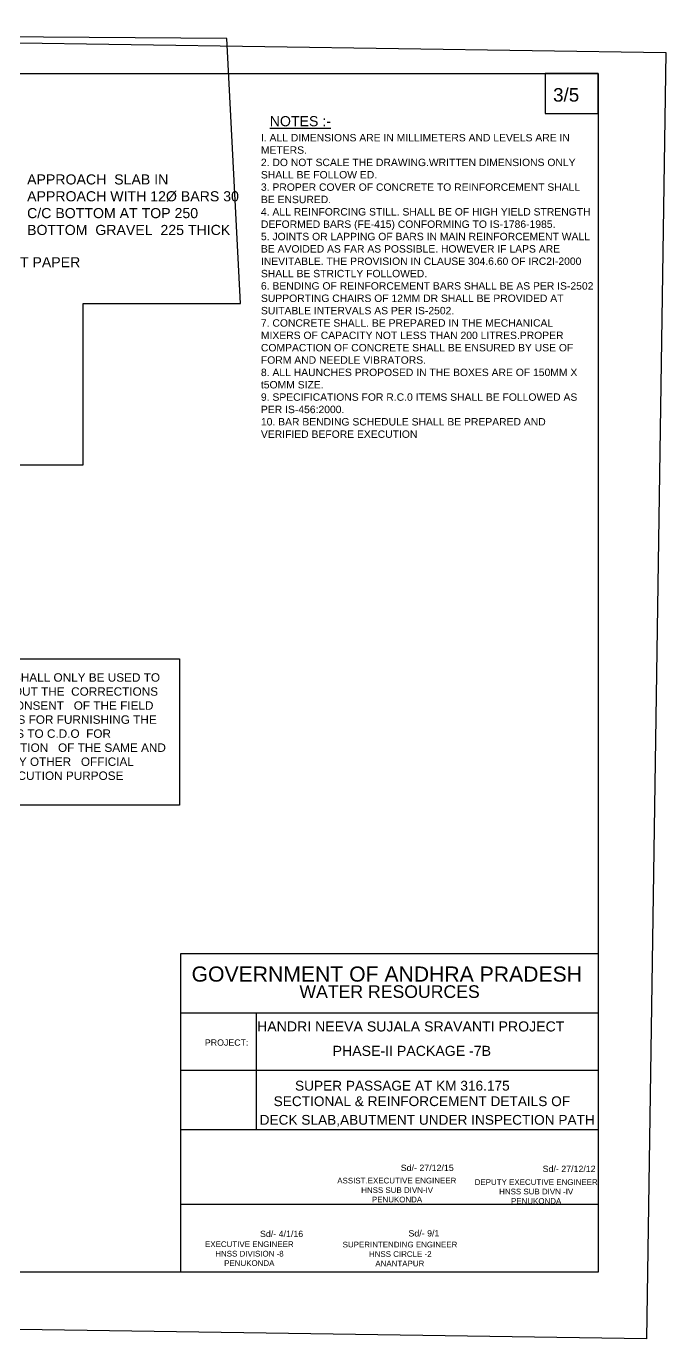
# Model space of a CAD drawing. Header units: millimetres. Extents: x -53176031 to -53149674, y 22132639 to 22152124.
# Drawn here: x -53159165 to -53149674, y 22132639 to 22152124 of the extents above; entities that cross this region are included whole.
import ezdxf

# ---------------------------------------------------------------- set-up
doc = ezdxf.new("R2010")
doc.units = ezdxf.units.MM
doc.header["$MEASUREMENT"] = 0
doc.header["$XCLIPFRAME"] = 0
for name, color, linetype in [('DIMENSION', 7, 'Continuous'), ('DIMENSIONS', 7, 'Continuous'), ('DRAWING', 2, 'Continuous'), ('TEXT', 7, 'Continuous')]:
    doc.layers.add(name, color=color, linetype=linetype)
doc.styles.get("Standard").update_dxf_attribs({"font": 'arial.ttf', "height": 150})
picture_1 = doc.add_image_def('image1.jpg', size_in_pixel=(8386, 6142))

msp = doc.modelspace()

# ---------------------------------------------------------------- linework, layer by layer
at = {"layer": 'DIMENSION', "color": 0}
for points in [[(-53150677.1, 22133627.3), (-53175269, 22133627.3), (-53175269, 22151423), (-53150677.1, 22151423)], [(-53150677.1, 22151423), (-53151465, 22151423), (-53151465, 22150827), (-53150677.1, 22150827)]]:
    msp.add_lwpolyline(points, close=True, dxfattribs=at)
at = {"layer": 'DIMENSIONS', "color": 0}
msp.add_lwpolyline([(-53156870.5, 22138357), (-53150677.1, 22138357), (-53150677.1, 22133627.3), (-53156870.5, 22133627.3)], close=True, dxfattribs=at)
for points in [[(-53156870.5, 22137479.2), (-53150677.1, 22137479.2)], [(-53155751, 22137479.2), (-53155751, 22135744)], [(-53156870.5, 22136625.5), (-53150677.1, 22136625.5)], [(-53156870.5, 22135744), (-53150677.1, 22135744)], [(-53156870.5, 22134637.9), (-53150677.1, 22134637.9)]]:
    msp.add_lwpolyline(points, dxfattribs=at)
at = {"layer": 'TEXT', "color": 0}
msp.add_lwpolyline([(-53160513, 22142734.2), (-53156889.3, 22142734.2), (-53156889.3, 22140559.5), (-53160513, 22140559.5)], close=True, dxfattribs=at)

# ---------------------------------------------------------------- texts
at = {"layer": 'DIMENSION', "color": 0}
for s, height, p in [('3/5', 200, (-53151346, 22151005.5)), ('%%UNOTES :-', 150, (-53155551, 22150640)), ('THICK KRAFT PAPER', 150, (-53160505, 22148545.7))]:
    msp.add_text(s, height=height, dxfattribs=at).set_placement(p)
at = {"layer": 'DIMENSION', "color": 0, "attachment_point": 1}
for s, insert, char_height, width in [('I. ALL DIMENSIONS ARE IN MILLIMETERS AND LEVELS ARE IN METERS. \\P2. DO NOT SCALE THE DRAWING.WRITTEN DIMENSIONS ONLY SHALL BE FOLLOW ED. \\P3. PROPER COVER OF CONCRETE TO REINFORCEMENT SHALL BE ENSURED. \\P4. ALL REINFORCING STILL. SHALL BE OF HIGH YIELD STRENGTH DEFORMED BARS (FE-415) CONFORMING TO IS-1786-1985. \\P5. JOINTS OR LAPPING OF BARS IN MAIN REINFORCEMENT WALL BE AVOIDED AS FAR AS POSSIBLE. HOWEVER IF LAPS ARE INEVITABLE. THE PROVISION IN CLAUSE 304.6.60 OF IRC2I-2000 SHALL BE STRICTLY FOLLOWED. \\P6. BENDING OF REINFORCEMENT BARS SHALL BE AS PER IS-2502 SUPPORTING CHAIRS OF 12MM DR SHALL BE PROVIDED AT SUITABLE INTERVALS AS PER IS-2502. \\P7. CONCRETE SHALL. BE PREPARED IN THE MECHANICAL MIXERS OF CAPACITY NOT LESS THAN 200 LITRES.PROPER COMPACTION OF CONCRETE SHALL BE ENSURED BY USE OF FORM AND NEEDLE VIBRATORS. \\P8. ALL HAUNCHES PROPOSED IN THE BOXES ARE OF 150MM X t5OMM SIZE. \\P9. SPECIFICATIONS FOR R.C.0 ITEMS SHALL BE FOLLOWED AS PER IS-456:2000. \\P10. BAR BENDING SCHEDULE SHALL BE PREPARED AND VERIFIED BEFORE EXECUTION ', (-53155682, 22150524.5), 110, 4932.403), ('APPROACH  SLAB IN APPROACH WITH 12Ø BARS 30 C/C BOTTOM AT TOP 250  BOTTOM  GRAVEL  225 THICK ', (-53159152.3, 22149925), 150, 3190.416)]:
    msp.add_mtext(s, dxfattribs=dict(at, insert=insert, char_height=char_height, width=width))
at = {"layer": 'DIMENSIONS', "color": 0}
for s, height, p in [('GOVERNMENT OF ANDHRA PRADESH', 224.888, (-53156711.3, 22137940.4)), ('WATER RESOURCES', 187.407, (-53155110.5, 22137698.4)), ('HANDRI NEEVA SUJALA SRAVANTI PROJECT ', 149.925, (-53155739.1, 22137200.2)), ('PROJECT:', 93.7, (-53156513.9, 22136989)), ('PHASE-II PACKAGE -7B', 149.925, (-53154617.5, 22136837.4)), ('SUPER PASSAGE AT KM 316.175', 145, (-53155175.6, 22136323)), ('SECTIONAL & REINFORCEMENT DETAILS OF ', 145, (-53155492.9, 22136092.4)), ('DECK SLAB,ABUTMENT UNDER INSPECTION PATH', 145, (-53155701, 22135816)), ('Sd/- 27/12/15', 93.703, (-53153606.4, 22135129.4)), ('Sd/- 27/12/12', 93.703, (-53151500.5, 22135114)), ('Sd/- 4/1/16', 93.703, (-53155695.1, 22134148.5)), ('Sd/- 9/1', 93.7, (-53153492, 22134157))]:
    msp.add_text(s, height=height, dxfattribs=at).set_placement(p)
at = {"layer": 'DIMENSIONS', "color": 0, "char_height": 84.333, "attachment_point": 1}
for s, insert, width in [('\\pi122.58;ASSIST.EXECUTIVE ENGINEER \\P\\pi477.28;HNSS SUB DIVN-IV \\P\\pi636.94;PENUKONDA', (-53154671.5, 22135028.6), 2011.255), ('\\pi97.696;DEPUTY EXECUTIVE ENGINEER\\P\\pi460.91;HNSS SUB DIVN -IV \\P\\pi636.94;PENUKONDA', (-53152607.1, 22135006.9), 2011.255), ('\\pi40.687;EXECUTIVE ENGINEER   \\P\\pi193.16;HNSS DIVISION -8\\P\\pi324.52;PENUKONDA', (-53156552.4, 22134084.3), 1386.406), ('\\pi1.7535;SUPERINTENDING ENGINEER   \\P\\pi392.35;HNSS CIRCLE -2 \\P\\pi486.78;ANANTAPUR', (-53154470.7, 22134078.9), 1698.681)]:
    msp.add_mtext(s, dxfattribs=dict(at, insert=insert, width=width))
at = {"layer": 'TEXT', "color": 0, "insert": (-53160352, 22142518.5), "char_height": 125, "width": 3396.605, "attachment_point": 1}
msp.add_mtext('THIS COPY SHALL ONLY BE USED TO BE CARRY  OUT THE  CORRECTIONS WITH THE CONSENT   OF THE FIELD AUTHORITIES FOR FURNISHING THE  FAIR  COPIES TO C.D.O  FOR COMMUNICATION   OF THE SAME AND NOT FOR ANY OTHER   OFFICIAL USAGE /EXECUTION PURPOSE ', dxfattribs=at)

# ---------------------------------------------------------------- pictures from other files: only their frames are drawn
at = {"layer": 'DRAWING', "color": 0}
image = msp.add_image(picture_1, insert=(-53176031.4, 22133028.5), size_in_units=(26075.2, 19097.7), rotation=-0.85675, dxfattribs=dict(at, brightness=40, fade=18))
image.dxf.flags = 7
image = msp.add_image(picture_1, insert=(-53175913, 22132981.4), size_in_units=(26075.2, 19097.7), rotation=-0.4023, dxfattribs=dict(at, brightness=40, fade=18))
image.set_boundary_path([(809.483, 278.645), (822.085, 2073.34), (5628.09, 2039.59), (5622.675, 1268.716), (6374.9, 1263.434), (6300.7, -0.5), (808.54, -0.5), (809.483, 278.645)])

doc.saveas('drawing.dxf')
